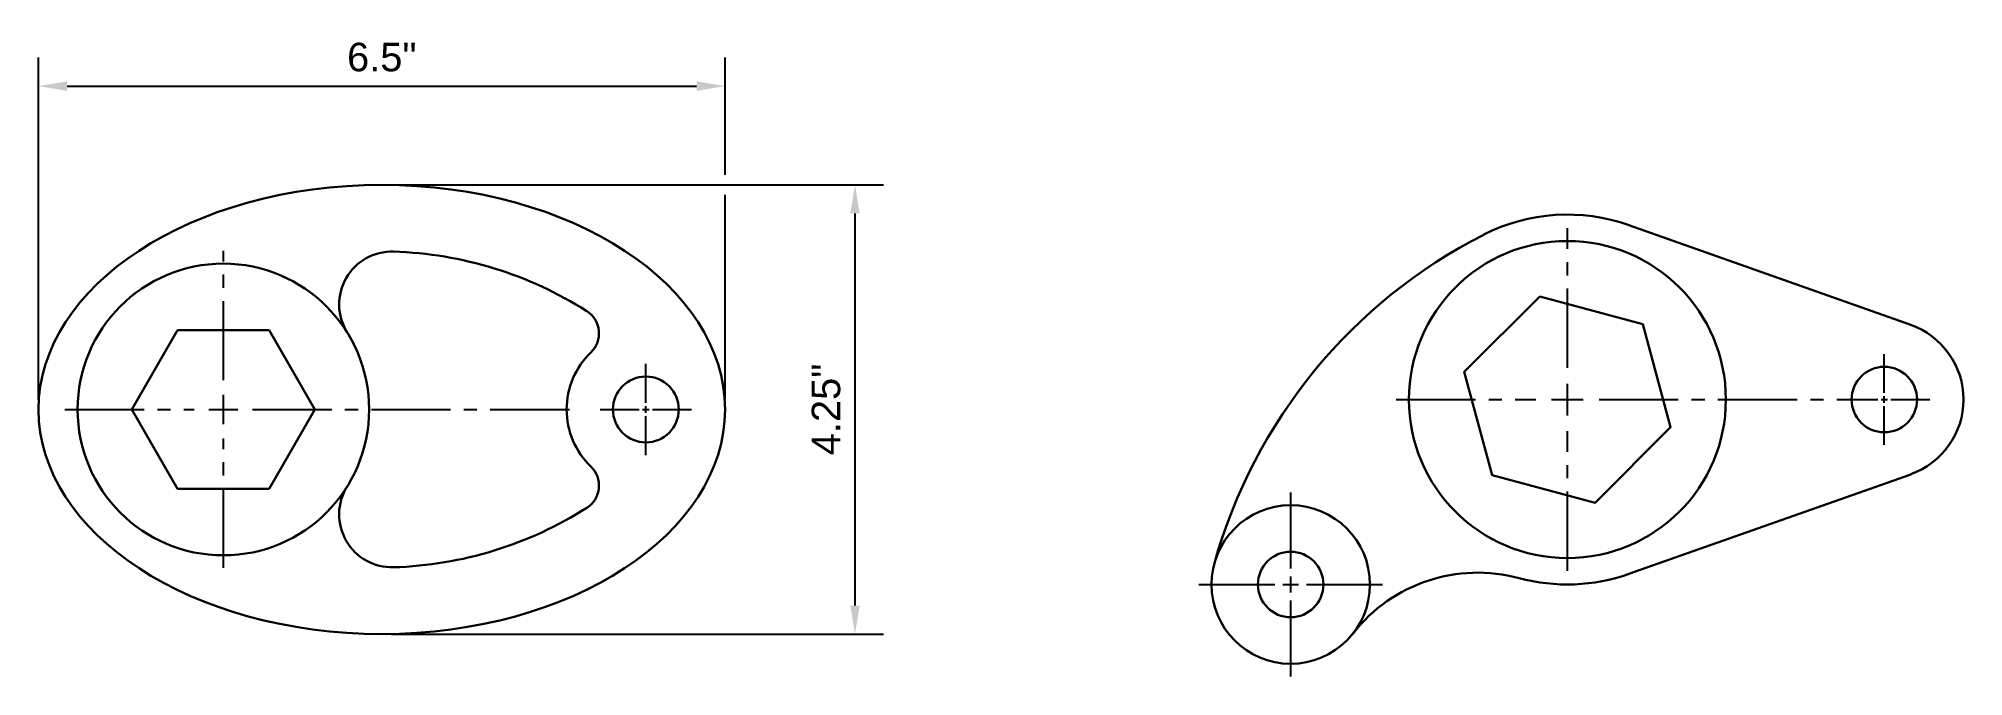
# Model space of a CAD drawing. Header units: inches. Extents: x 13.9 to 32.1, y 14.3 to 20.3.
import ezdxf

# ---------------------------------------------------------------- set-up
doc = ezdxf.new("R2010")
doc.units = ezdxf.units.IN
doc.header["$MEASUREMENT"] = 0
doc.linetypes.add('CENTER2', pattern=[1.125, 0.75, -0.125, 0.125, -0.125])
doc.styles.get("Standard").update_dxf_attribs({"font": 'arial.ttf'})
doc.dimstyles.get("Standard").update_dxf_attribs({"dimscale": 1.5, "dimtxt": 0.18, "dimasz": 0.18, "dimexe": 0.18, "dimexo": 0.0625, "dimgap": 0.09, "dimtad": 1, "dimtoh": 1, "dimdsep": 46, "dimlunit": 3, "dimtxsty": 'Standard', "dimcen": 0.09, "dimadec": 0, "dimazin": 0, "dimtfac": 1, "dimtmove": 0, "dimatfit": 3, "dimfxl": 1, "dimtolj": 1, "dimtzin": 0, "dimarcsym": 0})

# ---------------------------------------------------------------- blocks, each defined once
blk = doc.blocks.new('*D4')
at = {"color": 0, "lineweight": -2, "transparency": 16777216}
for p, q in [((13.867, 16.881), (13.867, 20.117)), ((20.367, 19.006), (20.367, 20.117)), ((14.137, 19.847), (20.097, 19.847)), ((20.367, 16.881), (20.367, 18.818))]:
    blk.add_line(p, q, dxfattribs=at)
at = {"color": 0, "transparency": 16777216}
for points in [[(14.137, 19.892), (14.137, 19.802), (13.867, 19.847)], [(20.097, 19.892), (20.097, 19.802), (20.367, 19.847)]]:
    blk.add_solid(points, dxfattribs=at)
at = {"layer": 'Defpoints', "color": 0, "transparency": 16777216}
for p in [(20.367, 19.847), (13.867, 16.787), (20.367, 16.787)]:
    blk.add_point(p, dxfattribs=at)
at = {"color": 0, "transparency": 16777216, "insert": (17.117, 20.12), "char_height": 0.27, "attachment_point": 5}
blk.add_mtext('\\A1;6.5"', dxfattribs=at)
blk = doc.blocks.new('*D5')
at = {"color": 0, "lineweight": -2, "transparency": 16777216}
for p, q in [((17.21, 18.912), (21.867, 18.912)), ((21.597, 18.642), (21.597, 14.932)), ((17.21, 14.662), (21.867, 14.662))]:
    blk.add_line(p, q, dxfattribs=at)
at = {"color": 0, "transparency": 16777216}
for points in [[(21.552, 18.642), (21.642, 18.642), (21.597, 18.912)], [(21.552, 14.932), (21.642, 14.932), (21.597, 14.662)]]:
    blk.add_solid(points, dxfattribs=at)
at = {"layer": 'Defpoints', "color": 0, "transparency": 16777216}
for p in [(17.117, 18.912), (17.117, 14.662), (21.597, 14.662)]:
    blk.add_point(p, dxfattribs=at)
at = {"color": 0, "transparency": 16777216, "insert": (21.324, 16.787), "char_height": 0.27, "attachment_point": 5, "rotation": 90}
blk.add_mtext('\\A1;4.25"', dxfattribs=at)
blk = doc.blocks.new('*U6')
at = {"color": 0, "linetype": 'CENTER2', "transparency": 16777216}
for p, q in [((0, 0.0625), (0, 0.4325)), ((-0.4325, 0), (-0.0625, 0)), ((0.0625, 0), (0.4325, 0)), ((0, -0.4325), (0, -0.0625))]:
    blk.add_line(p, q, dxfattribs=at)
at = {"color": 0, "linetype": 'Continuous', "transparency": 16777216}
for p, q in [((-0.03125, 0), (0.03125, 0)), ((0, -0.03125), (0, 0.03125))]:
    blk.add_line(p, q, dxfattribs=at)
blk = doc.blocks.new('*U7')
at = {"color": 0, "linetype": 'CENTER2', "transparency": 16777216}
for p, q in [((0, 0.276), (0, 1.5)), ((-1.5, 0), (-0.276, 0)), ((0.276, 0), (3.37, 0)), ((0, -1.5), (0, -0.276))]:
    blk.add_line(p, q, dxfattribs=at)
at = {"color": 0, "linetype": 'Continuous', "transparency": 16777216}
for p, q in [((-0.138, 0), (0.138, 0)), ((0, -0.138), (0, 0.138))]:
    blk.add_line(p, q, dxfattribs=at)
blk = doc.blocks.new('*U8')
at = {"color": 0, "linetype": 'CENTER2', "transparency": 16777216}
for p, q in [((0, 0.15), (0, 0.87)), ((-0.87, 0), (-0.15, 0)), ((0.15, 0), (0.87, 0)), ((0, -0.87), (0, -0.15))]:
    blk.add_line(p, q, dxfattribs=at)
at = {"color": 0, "linetype": 'Continuous', "transparency": 16777216}
for p, q in [((-0.075, 0), (0.075, 0)), ((0, -0.075), (0, 0.075))]:
    blk.add_line(p, q, dxfattribs=at)
blk = doc.blocks.new('*U9')
at = {"color": 0, "linetype": 'CENTER2', "transparency": 16777216}
for p, q in [((0, 0.062), (0, 0.43)), ((-0.43, 0), (-0.062, 0)), ((0.062, 0), (0.43, 0)), ((0, -0.43), (0, -0.062))]:
    blk.add_line(p, q, dxfattribs=at)
at = {"color": 0, "linetype": 'Continuous', "transparency": 16777216}
for p, q in [((-0.031, 0), (0.031, 0)), ((0, -0.031), (0, 0.031))]:
    blk.add_line(p, q, dxfattribs=at)
blk = doc.blocks.new('*U10')
at = {"color": 0, "linetype": 'CENTER2', "transparency": 16777216}
for p, q in [((0, 0.3), (0, 1.62)), ((-1.62, 0), (-0.3, 0)), ((0.3, 0), (2.565, 0)), ((0, -1.62), (0, -0.3))]:
    blk.add_line(p, q, dxfattribs=at)
at = {"color": 0, "linetype": 'Continuous', "transparency": 16777216}
for p, q in [((-0.15, 0), (0.15, 0)), ((0, -0.15), (0, 0.15))]:
    blk.add_line(p, q, dxfattribs=at)

msp = doc.modelspace()

# ---------------------------------------------------------------- linework, layer by layer
at = {"color": 7, "lineweight": 30}
for p, q in [((28.925, 18.53), (31.592, 17.588)), ((28.925, 15.231), (31.592, 16.173))]:
    msp.add_line(p, q, dxfattribs=at)
msp.add_lwpolyline([(28.081, 17.856), (27.366, 17.142), (27.628, 16.166), (28.604, 15.905), (29.318, 16.619), (29.056, 17.595)], close=True, dxfattribs=at)
at = {"lineweight": 30}
msp.add_lwpolyline([(15.184, 17.537), (14.751, 16.787), (15.184, 16.037), (16.05, 16.037), (16.483, 16.787), (16.05, 17.537)], close=True, dxfattribs=at)
at = {"color": 7, "lineweight": 30}
for centre, radius in [((28.342, 16.881), 1.5), ((31.342, 16.881), 0.31), ((25.722, 15.131), 0.75), ((25.722, 15.131), 0.31)]:
    msp.add_circle(centre, radius, dxfattribs=at)
at = {"lineweight": 30}
for centre, radius in [((15.617, 16.787), 1.38), ((19.617, 16.787), 0.312)]:
    msp.add_circle(centre, radius, dxfattribs=at)
at = {"color": 7, "lineweight": 30}
for centre, radius, start, end in [((28.342, 16.881), 1.75, 70.5288, 116.9348), ((29.814, 13.983), 5, 116.9348, 164.3364), ((31.342, 16.881), 0.75, 289.4712, 70.5288), ((27.493, 13.743), 1.5, 74.8649, 141.9344), ((28.342, 16.881), 1.75, 254.8649, 289.4712)]:
    msp.add_arc(centre, radius, start, end, dxfattribs=at)
at = {"lineweight": 30}
for centre, radius, start, end in [((17.213, 17.781), 0.5, 88.2362, 211.9021), ((17.117, 14.662), 3.62, 57.5916, 88.2362), ((18.923, 17.507), 0.25, 313.9355, 57.5916), ((19.617, 16.787), 0.75, 133.9355, 226.0645), ((18.923, 16.067), 0.25, 302.4084, 46.0645), ((17.213, 15.794), 0.5, 148.0979, 271.7638), ((17.117, 18.912), 3.62, 271.7638, 302.4084)]:
    msp.add_arc(centre, radius, start, end, dxfattribs=at)
msp.add_ellipse((17.117, 16.787), major_axis=(3.25, 0), ratio=0.653846, dxfattribs=at)

# ---------------------------------------------------------------- block references
at = {"color": 2, "linetype": 'CENTER2'}
for name, p in [('*U10', (28.342, 16.881)), ('*U7', (15.617, 16.787)), ('*U6', (19.617, 16.787)), ('*U9', (31.342, 16.881)), ('*U8', (25.722, 15.131))]:
    msp.add_blockref(name, p, dxfattribs=at)

# ---------------------------------------------------------------- dimensions: what is measured, and where the dimension line sits
at = {"color": 4}
dim = msp.add_linear_dim(base=(20.367, 19.847), p1=(13.867, 16.787), p2=(20.367, 16.787), dimstyle='Standard', dxfattribs=at)
dim.commit()
dim.dimension.update_dxf_attribs({"geometry": '*D4', "text_midpoint": (17.117, 20.12)})
dim = msp.add_linear_dim(base=(21.597, 14.662), p1=(17.117, 18.912), p2=(17.117, 14.662), angle=90, dimstyle='Standard', dxfattribs=at)
dim.commit()
dim.dimension.update_dxf_attribs({"geometry": '*D5', "text_midpoint": (21.324, 16.787)})

doc.saveas('drawing.dxf')
